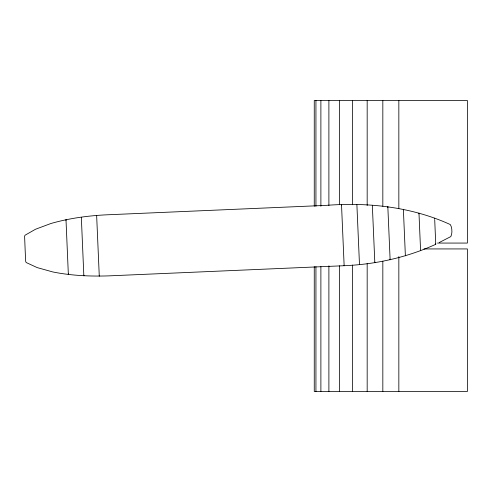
<?xml version="1.0" encoding="UTF-8"?>
<svg xmlns="http://www.w3.org/2000/svg" width="492" height="492" viewBox="0 0 492 492"><rect width="100%" height="100%" fill="white"/><g stroke="black" fill="none" stroke-linecap="round" stroke-linejoin="round"><path stroke-width="0.74" d="M439.227 242.525L450.801 236.603C452.492 233.688 452.203 227.292 450.278 224.543C411.589 206.874 368.305 202.132 326.196 205.367L105.878 214.856C87.269 215.791 68.702 218.38 50.774 223.546L35.529 229.247L25 235.25L24.6 236.381L25.209 251.344L25.682 261.43L26.174 262.525L37.183 267.599L52.859 271.965C71.168 275.631 89.882 276.473 108.504 275.883L344.142 265.717C375.673 264.395 407.019 257.47 435.752 244.303L434.713 219.764M437.499 243.066L467.4 243.066L467.4 100.503L314.265 100.503L314.265 206.271M423.999 248.934L467.4 248.934L467.4 391.497L314.265 391.497L314.265 266.566M435.746 244.278L435.715 243.78M359.461 264.352L359.486 264.659L356.891 204.752M344.117 265.416L344.142 265.729L341.516 204.703L341.516 205.01M99.243 275.809L99.273 276.123L96.653 215.724M81.34 217.359L83.843 275.803L83.8 275.126M420.562 250.268L420.592 250.699L418.975 213.104L418.987 213.86M405.34 255.299L405.383 255.834L403.372 209.297L403.385 209.826M390.076 259.198L390.119 259.807L387.831 206.646L387.837 207.255M374.775 262.058L374.824 262.716L372.339 205.355M66.039 220.324L65.996 219.696L68.351 274.493L68.308 273.866M434.657 218.694L434.627 218.165L434.676 218.989M398.84 100.503L398.84 208.571M398.84 256.603L398.84 391.497M382.831 100.503L382.831 206.271M382.831 261.197L382.831 391.497M367.173 100.503L367.173 205.508M367.173 263.497L367.173 391.497M352.549 100.503L352.549 204.74M352.549 265.034L352.549 391.497M339.603 100.503L339.603 204.74M339.603 265.797L339.603 391.497M328.89 100.503L328.89 205.508M328.89 265.797L328.89 391.497M320.889 100.503L320.889 206.271M320.889 266.566L320.889 391.497M315.938 100.503L315.938 206.271M315.938 266.566L315.938 391.497"/></g></svg>
